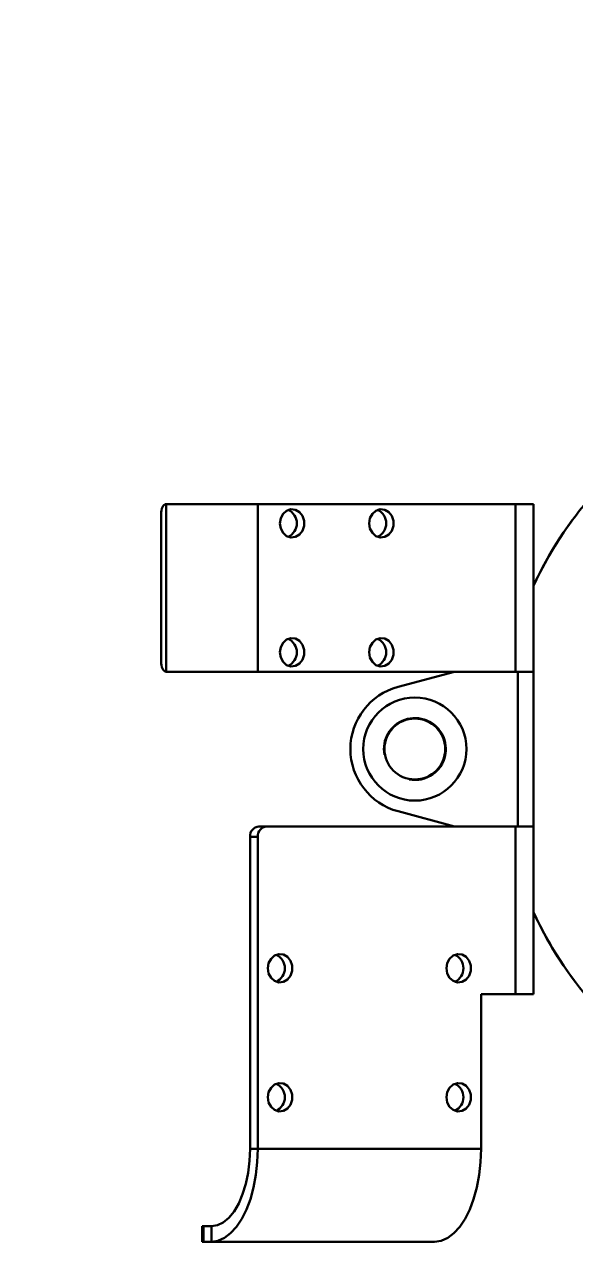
# Model space of a CAD drawing. Header units: millimetres. Extents: x -2601 to 21461, y 11492 to 21077.
# Drawn here: x 7169.9 to 7276.6, y 12828.3 to 13064.3 of the extents above; entities that cross this region are included whole.
import ezdxf

# ---------------------------------------------------------------- set-up
doc = ezdxf.new("R2010")
doc.units = ezdxf.units.MM
doc.header["$PDSIZE"] = -1
doc.styles.get("Standard").update_dxf_attribs({"font": ''})
doc.styles.get('Standard').set_extended_font_data('HYSWLongFangSong')
doc.dimstyles.new('ISO-25', dxfattribs={"dimscale": 25, "dimtxt": 3.5, "dimasz": 1.6, "dimexe": 1.25, "dimexo": 0.625, "dimtad": 1, "dimdec": 0, "dimzin": 9, "dimdsep": 46, "dimtxsty": 'Standard', "dimcen": 2.5, "dimadec": 0, "dimazin": 2, "dimtfac": 1, "dimtdec": 0, "dimtofl": 0, "dimtmove": 0, "dimatfit": 3, "dimfxl": 1, "dimarcsym": 0})

# ---------------------------------------------------------------- blocks, each defined once
blk = doc.blocks.new('*D17')
at = {"color": 0, "lineweight": -2}
blk.add_line((7050.09, 13150.65), (6775.22, 13208.46), dxfattribs=at)
at = {"color": 0}
blk.add_solid([(6776.59, 13214.99), (6773.84, 13201.94), (6736.07, 13216.7)], dxfattribs=at)
at = {"layer": 'Defpoints', "color": 0}
for p in [(6736.07, 13216.7), (8128.61, 12923.82)]:
    blk.add_point(p, dxfattribs=at)
at = {"color": 0, "insert": (6944.44, 13233.55), "char_height": 87.5, "attachment_point": 5, "rotation": 348.1228}
blk.add_mtext('R1423', dxfattribs=at)

msp = doc.modelspace()

# ---------------------------------------------------------------- linework, layer by layer
at = {"color": 161, "lineweight": 30, "true_color": 0x67adff}
for p, q in [((7197.39, 12938.82), (7197.39, 12971.32)), ((7197.39, 12971.32), (7215.15, 12971.32)), ((7215.15, 12971.32), (7215.15, 12938.82)), ((7215.15, 12971.32), (7265.11, 12971.32)), ((7265.11, 12938.82), (7265.11, 12971.32)), ((7265.11, 12971.32), (7268.61, 12971.32)), ((7268.61, 12971.32), (7268.61, 12938.82)), ((7196.39, 12940.82), (7196.39, 12969.32)), ((7215.15, 12938.82), (7197.39, 12938.82)), ((7265.11, 12938.82), (7215.15, 12938.82)), ((7253.29, 12938.82), (7242.37, 12935.9)), ((7253.29, 12938.82), (7242.37, 12935.9)), ((7268.61, 12938.82), (7265.11, 12938.82)), ((7265.61, 12938.82), (7265.61, 12908.82)), ((7265.61, 12938.82), (7265.61, 12908.82)), ((7268.61, 12938.82), (7268.61, 12908.82)), ((7242.37, 12935.9), (7242.37, 12935.9)), ((7245.61, 12929.72), (7245.61, 12929.72)), ((7250.18, 12927.71), (7250.27, 12927.6)), ((7245.61, 12917.92), (7245.61, 12917.92)), ((7242.37, 12911.75), (7253.29, 12908.82)), ((7242.37, 12911.75), (7242.37, 12911.75)), ((7242.37, 12911.75), (7253.29, 12908.82)), ((7215.38, 12908.82), (7216.88, 12908.82)), ((7216.88, 12908.82), (7265.11, 12908.82)), ((7265.11, 12876.32), (7265.11, 12908.82)), ((7265.11, 12908.82), (7268.61, 12908.82)), ((7268.61, 12908.82), (7268.61, 12876.32)), ((7213.65, 12846.32), (7213.65, 12906.82)), ((7215.15, 12906.82), (7213.65, 12906.82)), ((7215.15, 12846.32), (7215.15, 12906.82)), ((7265.11, 12876.32), (7258.45, 12876.32)), ((7258.45, 12846.32), (7258.45, 12876.32)), ((7268.61, 12876.32), (7265.11, 12876.32)), ((7213.65, 12846.32), (7215.15, 12846.32)), ((7215.15, 12846.32), (7258.45, 12846.32)), ((7204.38, 12831.32), (7204.38, 12828.32)), ((7204.38, 12831.32), (7204.65, 12831.32)), ((7204.65, 12831.32), (7204.65, 12828.32)), ((7204.65, 12831.32), (7206.15, 12831.32)), ((7206.15, 12831.32), (7206.15, 12828.32)), ((7204.65, 12828.32), (7204.38, 12828.32)), ((7204.65, 12828.32), (7206.15, 12828.32)), ((7249.45, 12828.32), (7206.15, 12828.32))]:
    msp.add_line(p, q, dxfattribs=at)
at = {"color": 161, "lineweight": 30, "true_color": 0x67adff, "flags": 128}
for points in [[(7197.39, 12971.32), (7197.19, 12971.28), (7197.01, 12971.17), (7196.83, 12970.99), (7196.68, 12970.74), (7196.56, 12970.43), (7196.46, 12970.09), (7196.41, 12969.71), (7196.39, 12969.32)], [(7219.43, 12967.57), (7219.59, 12966.58), (7220.05, 12965.72), (7220.75, 12965.11), (7221.59, 12964.83), (7222.46, 12964.93), (7223.24, 12965.38), (7223.83, 12966.12), (7224.15, 12967.07), (7224.15, 12968.08), (7223.83, 12969.02), (7223.24, 12969.77), (7222.46, 12970.22), (7221.59, 12970.31), (7220.75, 12970.03), (7220.05, 12969.42), (7219.59, 12968.57), (7219.43, 12967.57)], [(7236.75, 12967.57), (7236.91, 12966.58), (7237.37, 12965.72), (7238.07, 12965.11), (7238.91, 12964.83), (7239.78, 12964.93), (7240.56, 12965.38), (7241.15, 12966.12), (7241.47, 12967.07), (7241.47, 12968.08), (7241.15, 12969.02), (7240.56, 12969.77), (7239.78, 12970.22), (7238.91, 12970.31), (7238.07, 12970.03), (7237.37, 12969.42), (7236.91, 12968.57), (7236.75, 12967.57)], [(7219.43, 12942.57), (7219.59, 12941.58), (7220.05, 12940.72), (7220.75, 12940.11), (7221.59, 12939.83), (7222.46, 12939.93), (7223.24, 12940.38), (7223.83, 12941.12), (7224.15, 12942.07), (7224.15, 12943.08), (7223.83, 12944.02), (7223.24, 12944.77), (7222.46, 12945.22), (7221.59, 12945.31), (7220.75, 12945.03), (7220.05, 12944.43), (7219.59, 12943.57), (7219.43, 12942.57)], [(7236.75, 12942.57), (7236.91, 12941.58), (7237.37, 12940.72), (7238.07, 12940.11), (7238.91, 12939.83), (7239.78, 12939.93), (7240.56, 12940.38), (7241.15, 12941.12), (7241.47, 12942.07), (7241.47, 12943.08), (7241.15, 12944.02), (7240.56, 12944.77), (7239.78, 12945.22), (7238.91, 12945.31), (7238.07, 12945.03), (7237.37, 12944.43), (7236.91, 12943.57), (7236.75, 12942.57)], [(7196.39, 12940.82), (7196.41, 12940.43), (7196.46, 12940.06), (7196.56, 12939.71), (7196.68, 12939.41), (7196.83, 12939.16), (7197.01, 12938.97), (7197.19, 12938.86), (7197.39, 12938.82)], [(7245.61, 12929.82), (7246.28, 12929.78), (7246.51, 12929.75)], [(7248.92, 12928.83), (7249.07, 12928.72), (7250.18, 12927.71)], [(7217.1, 12881.32), (7217.26, 12880.33), (7217.72, 12879.47), (7218.42, 12878.86), (7219.26, 12878.58), (7220.13, 12878.68), (7220.91, 12879.13), (7221.5, 12879.87), (7221.82, 12880.82), (7221.82, 12881.83), (7221.5, 12882.77), (7220.91, 12883.52), (7220.13, 12883.97), (7219.26, 12884.06), (7218.42, 12883.78), (7217.72, 12883.18), (7217.26, 12882.32), (7217.1, 12881.32)], [(7251.74, 12881.32), (7251.9, 12880.33), (7252.36, 12879.47), (7253.06, 12878.86), (7253.9, 12878.58), (7254.77, 12878.68), (7255.55, 12879.13), (7256.14, 12879.87), (7256.46, 12880.82), (7256.46, 12881.83), (7256.14, 12882.77), (7255.55, 12883.52), (7254.77, 12883.97), (7253.9, 12884.06), (7253.06, 12883.78), (7252.36, 12883.18), (7251.9, 12882.32), (7251.74, 12881.32)], [(7217.1, 12856.32), (7217.26, 12855.33), (7217.72, 12854.47), (7218.42, 12853.86), (7219.26, 12853.58), (7220.13, 12853.68), (7220.91, 12854.13), (7221.5, 12854.87), (7221.82, 12855.82), (7221.82, 12856.83), (7221.5, 12857.77), (7220.91, 12858.52), (7220.13, 12858.97), (7219.26, 12859.06), (7218.42, 12858.78), (7217.72, 12858.17), (7217.26, 12857.32), (7217.1, 12856.32)], [(7251.74, 12856.32), (7251.9, 12855.33), (7252.36, 12854.47), (7253.06, 12853.86), (7253.9, 12853.58), (7254.77, 12853.68), (7255.55, 12854.13), (7256.14, 12854.87), (7256.46, 12855.82), (7256.46, 12856.83), (7256.14, 12857.77), (7255.55, 12858.52), (7254.77, 12858.97), (7253.9, 12859.06), (7253.06, 12858.78), (7252.36, 12858.17), (7251.9, 12857.32), (7251.74, 12856.32)], [(7206.15, 12828.32), (7207.43, 12828.51), (7208.68, 12829.05), (7209.89, 12829.95), (7211.01, 12831.18), (7212.04, 12832.72), (7212.95, 12834.53), (7213.72, 12836.59), (7214.33, 12838.84), (7214.78, 12841.25), (7215.06, 12843.76), (7215.15, 12846.32)], [(7206.15, 12831.32), (7207.32, 12831.51), (7208.46, 12832.06), (7209.55, 12832.96), (7210.56, 12834.19), (7211.45, 12835.72), (7212.21, 12837.51), (7212.83, 12839.51), (7213.28, 12841.69), (7213.55, 12843.98), (7213.65, 12846.32)], [(7258.45, 12846.32), (7258.36, 12843.76), (7258.08, 12841.25), (7257.63, 12838.84), (7257.02, 12836.59), (7256.25, 12834.53), (7255.34, 12832.72), (7254.31, 12831.18), (7253.19, 12829.95), (7251.98, 12829.05), (7250.73, 12828.51), (7249.45, 12828.32)]]:
    msp.add_lwpolyline(points, dxfattribs=at)
at = {"color": 161, "lineweight": 30, "true_color": 0x67adff}
for radius in [10, 5.9]:
    msp.add_circle((7245.61, 12923.82), radius, dxfattribs=at)
for centre, radius, start, end in [((7336.61, 12923.82), 75, 122.8599, 155.0471), ((7219.86, 12967.57), 2.87, 295.0429, 64.9571), ((7237.18, 12967.57), 2.87, 294.2523, 65.7477), ((7336.61, 12923.82), 75, 143.1301, 155.0487), ((7219.86, 12942.57), 2.87, 295.0188, 64.9812), ((7237.18, 12942.57), 2.87, 294.6353, 65.3647), ((7245.61, 12923.82), 12.5, 105, 255), ((7245.61, 12923.82), 12.5, 105, 255), ((7245.61, 12923.82), 10, 90, 270), ((7245.61, 12923.82), 6, 305.8745, 190.6322), ((7245.61, 12923.82), 6, 270, 90), ((7245.61, 12923.82), 6, 259.5415, 305.8745), ((7215.52, 12906.95), 1.88, 94.3896, 183.8176), ((7217.02, 12906.95), 1.88, 94.3927, 183.8145), ((7336.61, 12923.82), 75, 204.9513, 216.8699), ((7336.61, 12923.82), 75, 204.9529, 237.1401), ((7217.53, 12881.32), 2.87, 295.0306, 64.9694), ((7252.17, 12881.32), 2.87, 294.6386, 65.3614), ((7217.53, 12856.32), 2.87, 294.8356, 65.1644), ((7252.17, 12856.32), 2.87, 295.0111, 64.9889)]:
    msp.add_arc(centre, radius, start, end, dxfattribs=at)

# ---------------------------------------------------------------- dimensions: what is measured, and where the dimension line sits
dim = msp.add_radius_dim(center=(8128.61, 12923.82), mpoint=(6736.07, 13216.7), dimstyle='ISO-25')
dim.commit()
dim.dimension.update_dxf_attribs({"geometry": '*D17', "text_midpoint": (6932.22, 13175.44), "dimtype": 164})

doc.saveas('drawing.dxf')
